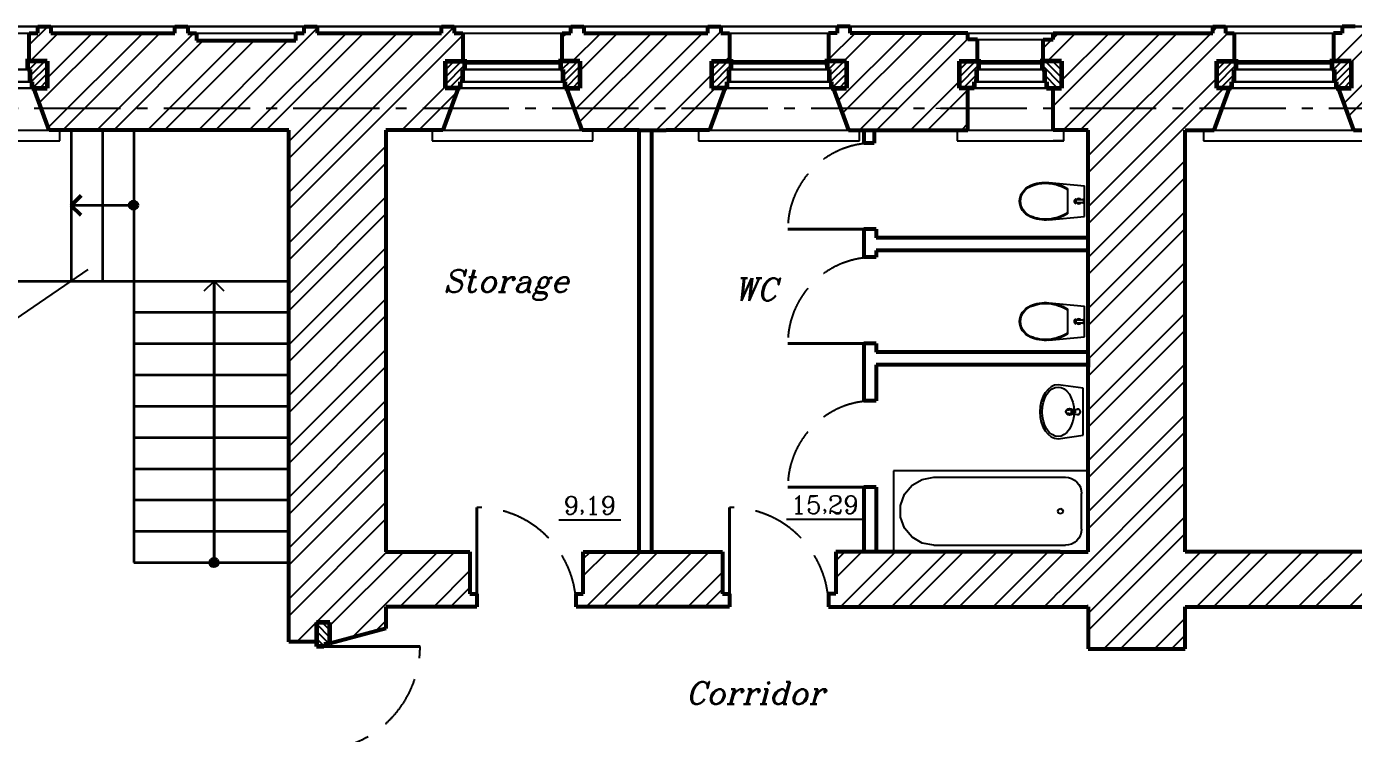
# Model space of a CAD drawing. Header units: millimetres. Extents: x 60 to 102290, y 34 to 65730.
# Drawn here: x 26999 to 39299, y 19776 to 26331 of the extents above; entities that cross this region are included whole.
import ezdxf
from ezdxf.enums import TextEntityAlignment as Align

# ---------------------------------------------------------------- set-up
doc = ezdxf.new("R2010")
doc.units = ezdxf.units.MM
doc.linetypes.add('GOST2.303 4', pattern=[7, 5, -2, 0])
doc.linetypes.add('GOST2.303 6', pattern=[12, 8, -1.5, 1, -1.5])
doc.layers.add('axes', color=40, linetype='GOST2.303 6')
doc.layers.add('text', color=177, linetype='Continuous')
doc.styles.add('GOST 2.304', font='romanc.shx', dxfattribs={"oblique": 15})

msp = doc.modelspace()

# ---------------------------------------------------------------- hatches: boundary and pattern name
at = {"lineweight": 35, "ltscale": 100}
h = msp.add_hatch(color=256, dxfattribs=at)
edge = h.paths.add_edge_path()
edge.add_arc((27990.3, 24673.8), 40, 0, 360)
h = msp.add_hatch(color=256, dxfattribs=at)
edge = h.paths.add_edge_path()
edge.add_arc((28736.9, 21360), 40, 0, 360)

# ---------------------------------------------------------------- linework, layer by layer
at = {"lineweight": 30, "ltscale": 100}
for p, q in [((6619.6, 26331), (42874.6, 26331)), ((27024.3, 26271), (27024.3, 26021)), ((27024.3, 26271), (27024.3, 26021)), ((30784.3, 26271), (30664.3, 26271)), ((31044.3, 26271), (31044.3, 26021)), ((31044.3, 26021), (31044.3, 26271)), ((33514.3, 26271), (33514.3, 26021)), ((33514.3, 26021), (33514.3, 26271)), ((34434.3, 26271), (34434.3, 26021)), ((34434.3, 26271), (34434.3, 26021)), ((35814.3, 26211), (35814.3, 26021)), ((35814.3, 26021), (35814.3, 26211)), ((36424.3, 26021), (36424.3, 26211)), ((38194.3, 26271), (38194.3, 26021)), ((38194.3, 26021), (38194.3, 26271)), ((39114.3, 26271), (39114.3, 26021)), ((39114.3, 26271), (39114.3, 26021)), ((31079.3, 26011), (31929.3, 26011)), ((31079.3, 25988), (31929.3, 25988)), ((33549.3, 26011), (34399.3, 26011)), ((33549.3, 25988), (34399.3, 25988)), ((35844.3, 26011), (36394.3, 26011)), ((35844.3, 25988), (36394.3, 25988)), ((38229.3, 26011), (39079.3, 26011)), ((38229.3, 25988), (39079.3, 25988)), ((26119.3, 25932), (27009.3, 25932)), ((31059.3, 25932), (31949.3, 25932)), ((33529.3, 25932), (34419.3, 25932)), ((35824.3, 25932), (36414.3, 25932)), ((38209.3, 25932), (39099.3, 25932)), ((26079.3, 25761), (27049.3, 25761)), ((26099.3, 25817), (27029.3, 25817)), ((31019.3, 25761), (31989.3, 25761)), ((31039.3, 25817), (31969.3, 25817)), ((33489.3, 25761), (34459.3, 25761)), ((33509.3, 25817), (34439.3, 25817)), ((35724.3, 25501), (35724.3, 25751)), ((35784.3, 25761), (36454.3, 25761)), ((35804.3, 25817), (36434.3, 25817)), ((38056.5, 25501), (38151.1, 25761)), ((38169.3, 25761), (39139.3, 25761)), ((38189.3, 25817), (39119.3, 25817)), ((27162, 25501), (27089.3, 25701)), ((30906.5, 25501), (30979.3, 25701)), ((34572, 25501), (34499.3, 25701)), ((27209.3, 25371), (27165.6, 25491)), ((30859.3, 25371), (30902.9, 25491)), ((39299.3, 25371), (39255.6, 25491)), ((27209.3, 25371), (27404.3, 25371)), ((27209.3, 25371), (27404.3, 25371)), ((30662.9, 25371), (30784.3, 25371)), ((30664.3, 25371), (30859.3, 25371)), ((39299.3, 25371), (39494.3, 25371)), ((29872.1, 20625.7), (30069.6, 20678.8)), ((29429.6, 20625.7), (29679.6, 20625.7))]:
    msp.add_line(p, q, dxfattribs=at)
at = {"lineweight": 25, "ltscale": 100}
for p, q in [((27024.3, 26159.8), (27195.5, 26331)), ((29429.6, 24793.5), (30964.3, 26328.1)), ((32044.3, 26308.1), (32067.3, 26331)), ((33314.3, 26320.8), (33324.5, 26331)), ((37994.3, 26286.2), (38039.1, 26331)), ((26104.3, 26271), (27024.3, 26271)), ((27032.6, 26011), (27292.6, 26271)), ((27117.2, 25624.2), (27764.1, 26271)), ((27189.3, 25853.4), (27606.9, 26271)), ((27201, 25393.7), (28078.4, 26271)), ((27335.6, 25371), (28235.6, 26271)), ((27649.9, 25371), (28549.9, 26271)), ((27807, 25371), (28637, 26201)), ((28121.3, 25371), (28951.3, 26201)), ((28278.5, 25371), (29108.5, 26201)), ((28574.3, 26271), (29494.3, 26271)), ((28592.8, 25371), (29422.8, 26201)), ((28749.9, 25371), (29694.3, 26315.4)), ((29064.3, 25371), (29964.3, 26271)), ((29221.4, 25371), (30121.4, 26271)), ((29429.6, 25265), (30435.7, 26271)), ((29429.6, 25107.8), (30592.9, 26271)), ((29429.6, 24636.3), (31044.3, 26251)), ((31044.3, 26271), (31964.3, 26271)), ((31964.3, 26228.1), (32007.3, 26271)), ((32061.6, 26011), (32321.6, 26271)), ((32080.9, 25559), (32793, 26271)), ((32122.9, 25443.7), (32950.2, 26271)), ((32129.3, 25921.6), (32478.7, 26271)), ((32364.5, 25371), (33264.5, 26271)), ((32521.7, 25371), (33434.3, 26283.7)), ((33514.3, 26271), (34434.3, 26271)), ((34434.3, 26026.4), (34678.9, 26271)), ((34520.9, 25641.6), (35150.4, 26271)), ((34562.8, 25526.3), (35307.5, 26271)), ((34576, 26011), (34836, 26271)), ((34721.8, 25371), (35621.8, 26271)), ((34879, 25371), (35724.3, 26216.4)), ((35724.3, 26271), (36514.3, 26271)), ((35814.3, 26211), (36424.3, 26211)), ((36424.3, 26130.6), (36504.7, 26211)), ((36461.9, 26011), (36721.9, 26271)), ((36514.3, 26220.6), (36564.7, 26271)), ((36514.3, 25592), (37193.4, 26271)), ((36594.3, 25829.1), (37036.2, 26271)), ((36607.7, 25371), (37507.7, 26271)), ((36764.8, 25371), (37664.8, 26271)), ((36839.3, 25131.2), (37979.1, 26271)), ((36839.3, 24974), (38136.3, 26271)), ((38194.3, 26271), (39114.3, 26271)), ((39133.5, 26011), (39393.5, 26271)), ((39210.1, 25616.2), (39865, 26271)), ((39252, 25500.9), (40022.1, 26271)), ((39279.3, 25999.6), (39550.7, 26271)), ((27009.3, 25985.9), (27034.4, 26011)), ((27022.8, 25932), (27101.8, 26011)), ((27029.3, 25871.2), (27169.1, 26011)), ((27042.5, 25817), (27189.3, 25963.8)), ((30879.3, 25993.5), (30896.8, 26011)), ((30879.3, 25926.1), (30964.2, 26011)), ((30879.3, 25858.8), (31031.5, 26011)), ((30879.3, 25791.4), (31059.3, 25971.5)), ((31075.9, 25988), (31079.3, 25991.5)), ((31949.3, 25985.9), (31974.4, 26011)), ((31962.8, 25932), (32041.8, 26011)), ((31969.3, 25871.2), (32109.1, 26011)), ((31982.5, 25817), (32129.3, 25963.8)), ((33349.3, 25993.5), (33366.8, 26011)), ((33349.3, 25926.1), (33434.2, 26011)), ((33349.3, 25858.8), (33501.5, 26011)), ((33349.3, 25791.4), (33529.3, 25971.5)), ((33476, 26011), (33514.3, 26049.4)), ((33545.9, 25988), (33549.3, 25991.5)), ((34419.3, 25985.9), (34444.4, 26011)), ((34432.8, 25932), (34511.8, 26011)), ((34439.3, 25871.2), (34579.1, 26011)), ((34452.5, 25817), (34599.3, 25963.8)), ((35644.3, 25993.5), (35661.8, 26011)), ((35644.3, 25926.1), (35729.2, 26011)), ((35644.3, 25858.8), (35796.5, 26011)), ((35644.3, 25791.4), (35824.3, 25971.5)), ((35840.9, 25988), (35844.3, 25991.5)), ((36397.7, 25988), (36394.3, 25991.5)), ((36594.3, 25791.4), (36414.3, 25971.5)), ((36594.3, 25858.8), (36442, 26011)), ((36594.3, 25926.1), (36509.4, 26011)), ((36594.3, 25993.5), (36576.7, 26011)), ((38029.3, 25993.5), (38046.8, 26011)), ((38029.3, 25926.1), (38114.2, 26011)), ((38029.3, 25858.8), (38181.5, 26011)), ((38029.3, 25791.4), (38209.3, 25971.5)), ((38190.6, 26011), (38194.3, 26014.7)), ((38225.9, 25988), (38229.3, 25991.5)), ((39099.3, 25985.9), (39124.4, 26011)), ((39112.8, 25932), (39191.8, 26011)), ((39119.3, 25871.2), (39259.1, 26011)), ((39132.5, 25817), (39279.3, 25963.8)), ((27053.9, 25761), (27189.3, 25896.5)), ((30916.2, 25761), (31039.3, 25884.1)), ((31993.9, 25761), (32129.3, 25896.5)), ((32836, 25371), (33349.3, 25884.3)), ((33386.2, 25761), (33509.3, 25884.1)), ((34463.9, 25761), (34599.3, 25896.5)), ((35681.2, 25761), (35804.3, 25884.1)), ((36557.3, 25761), (36434.3, 25884.1)), ((36839.3, 24659.7), (38029.3, 25849.7)), ((38066.2, 25761), (38189.3, 25884.1)), ((39143.9, 25761), (39279.3, 25896.5)), ((27075.3, 25739.4), (27096.9, 25761)), ((27121.2, 25761), (27189.3, 25829.1)), ((27188.6, 25761), (27189.3, 25761.8)), ((30478.6, 25371), (30879.3, 25771.7)), ((30635.8, 25371), (30987, 25722.2)), ((30983.6, 25761), (31019.3, 25796.7)), ((32061.2, 25761), (32129.3, 25829.1)), ((32128.6, 25761), (32129.3, 25761.8)), ((32993.1, 25371), (33383.1, 25761)), ((33453.6, 25761), (33489.3, 25796.7)), ((34531.2, 25761), (34599.3, 25829.1)), ((34598.6, 25761), (34599.3, 25761.8)), ((35193.3, 25371), (35644.3, 25822)), ((35350.4, 25371), (35724.3, 25744.9)), ((35748.6, 25761), (35784.3, 25796.7)), ((36490, 25761), (36454.3, 25796.7)), ((36514.3, 25749.1), (36526.2, 25761)), ((36839.3, 24502.6), (38097.8, 25761)), ((38133.6, 25761), (38169.3, 25796.7)), ((39211.2, 25761), (39279.3, 25829.1)), ((39278.6, 25761), (39279.3, 25761.8)), ((25919.3, 25371), (27209.3, 25371)), ((27309.3, 25371), (27209.3, 25371)), ((27309.3, 25271), (27309.3, 25371)), ((30329.6, 25371), (30859.3, 25371)), ((30859.3, 25371), (30759.3, 25371)), ((30759.3, 25371), (30759.3, 25271)), ((30859.3, 25371), (32149.3, 25371)), ((32249.3, 25371), (32149.3, 25371)), ((32249.3, 25271), (32249.3, 25371)), ((33329.3, 25371), (33229.3, 25371)), ((33229.3, 25371), (33229.3, 25271)), ((33307.4, 25371), (33341.8, 25405.4)), ((33329.3, 25371), (34619.3, 25371)), ((34719.3, 25371), (34619.3, 25371)), ((34719.3, 25271), (34719.3, 25371)), ((35724.3, 25371), (35624.3, 25371)), ((35624.3, 25371), (35624.3, 25271)), ((35664.7, 25371), (35724.3, 25430.6)), ((35724.3, 25371), (36514.3, 25371)), ((36614.3, 25271), (36614.3, 25371)), ((38009.3, 25371), (37909.3, 25371)), ((37909.3, 25371), (37909.3, 25271)), ((38009.3, 25371), (39299.3, 25371)), ((25819.3, 25271), (27309.3, 25271)), ((29429.6, 24322), (30329.6, 25222)), ((30759.3, 25271), (32249.3, 25271)), ((33229.3, 25271), (34719.3, 25271)), ((35624.3, 25271), (36514.3, 25271)), ((36514.3, 25271), (36608.7, 25271)), ((36608.7, 25271), (36514.3, 25271)), ((36514.3, 25271), (36614.3, 25271)), ((37909.3, 25271), (39399.3, 25271)), ((29429.6, 24164.9), (30329.6, 25064.9)), ((36839.3, 24188.3), (37739.3, 25088.3)), ((36839.3, 24031.1), (37739.3, 24931.1)), ((29429.6, 23850.6), (30329.6, 24750.6)), ((36839.3, 23716.8), (37739.3, 24616.8)), ((29429.6, 23693.4), (30329.6, 24593.4)), ((36839.3, 23559.6), (37739.3, 24459.6)), ((29429.6, 23379.1), (30329.6, 24279.1)), ((29429.6, 23221.9), (30329.6, 24121.9)), ((36839.3, 23245.3), (37739.3, 24145.3)), ((36839.3, 23088.2), (37739.3, 23988.2)), ((29429.6, 22907.6), (30329.6, 23807.6)), ((29429.6, 22750.5), (30329.6, 23650.5)), ((36839.3, 22773.9), (37739.3, 23673.9)), ((36839.3, 22616.7), (37739.3, 23516.7)), ((29429.6, 22436.2), (30329.6, 23336.2)), ((29429.6, 22279), (30329.6, 23179)), ((36839.3, 22302.4), (37739.3, 23202.4)), ((36839.3, 22145.3), (37739.3, 23045.3)), ((29429.6, 21964.7), (30329.6, 22864.7)), ((29429.6, 21807.6), (30329.6, 22707.6)), ((36839.3, 21830.9), (37739.3, 22730.9)), ((36839.3, 21673.8), (37739.3, 22573.8)), ((29429.6, 21493.2), (30329.6, 22393.2)), ((29429.6, 21336.1), (30329.6, 22236.1)), ((36579.6, 21099.8), (37739.3, 22259.5)), ((36588, 20951), (37739.3, 22102.3)), ((29429.6, 21021.8), (30329.6, 21921.8)), ((36839.3, 20888), (37739.3, 21788)), ((29429.6, 20864.6), (30329.6, 21764.6)), ((36839.3, 20730.9), (37739.3, 21630.9)), ((29505, 20625.7), (30340.4, 21461)), ((29812.1, 20775.7), (30497.5, 21461)), ((30014.8, 20664), (30811.8, 21461)), ((30459, 20951), (30969, 21461)), ((32159.6, 21394.5), (32226.2, 21461)), ((32159.6, 21237.3), (32383.4, 21461)), ((32187.7, 20951), (32697.7, 21461)), ((32344.8, 20951), (32854.8, 21461)), ((32659.1, 20951), (33169.1, 21461)), ((33189.6, 21324.4), (33326.3, 21461)), ((34499.6, 21377.1), (34583.5, 21461)), ((34499.6, 21220), (34740.7, 21461)), ((34545, 20951), (35055, 21461)), ((34702.1, 20951), (35212.1, 21461)), ((35016.4, 20951), (35526.4, 21461)), ((35529.6, 21307.1), (35683.6, 21461)), ((35594.6, 21057.8), (35997.9, 21461)), ((35645.1, 20951), (36155.1, 21461)), ((35959.4, 20951), (36469.4, 21461)), ((36116.5, 20951), (36579.6, 21414.1)), ((36579.6, 21414.1), (36626.5, 21461)), ((36983.8, 20561), (37883.8, 21461)), ((37140.9, 20561), (38040.9, 21461)), ((37845.2, 20951), (38355.2, 21461)), ((38002.4, 20951), (38512.4, 21461)), ((38316.7, 20951), (38826.7, 21461)), ((38473.8, 20951), (38983.8, 21461)), ((38788.2, 20951), (39298.2, 21461)), ((38945.3, 20951), (39455.3, 21461)), ((39259.6, 20951), (39769.6, 21461)), ((30773.3, 20951), (31109.6, 21287.4)), ((32816.3, 20951), (33189.6, 21324.4)), ((35173.6, 20951), (35529.6, 21307.1)), ((33250.6, 21071), (33449.6, 21270.1)), ((30930.4, 20951), (31109.6, 21130.2)), ((33130.6, 20951), (33250.6, 21071)), ((33287.8, 20951), (33449.6, 21112.9)), ((35487.9, 20951), (35594.6, 21057.8)), ((36430.8, 20951), (36514.6, 21034.8)), ((36514.6, 21034.8), (36550.8, 21071)), ((36550.8, 21071), (36579.6, 21099.8)), ((29687.1, 20791.4), (29812.1, 20666.4)), ((29739.9, 20806), (29812.1, 20733.8)), ((29807.2, 20806), (29812.1, 20801.2)), ((30229.7, 20721.8), (30329.6, 20821.7)), ((37455.2, 20561), (37739.3, 20845.1)), ((29687.1, 20724.1), (29810.2, 20601)), ((37612.4, 20561), (37739.3, 20687.9)), ((29662.2, 20625.7), (29687.1, 20650.7)), ((29687.1, 20656.7), (29756.1, 20587.7)), ((29687.1, 20589.4), (29695.5, 20581))]:
    msp.add_line(p, q, dxfattribs=at)
at = {"lineweight": 53, "ltscale": 100}
for p, q in [((27104.3, 26271), (27104.3, 26331)), ((27104.3, 26331), (27224.3, 26331)), ((27224.3, 26331), (27224.3, 26271)), ((28374.3, 26271), (28374.3, 26331)), ((28374.3, 26331), (28494.3, 26331)), ((28494.3, 26331), (28494.3, 26271)), ((29574.3, 26271), (29574.3, 26331)), ((29574.3, 26331), (29694.3, 26331)), ((29694.3, 26331), (29694.3, 26271)), ((30844.3, 26271), (30844.3, 26331)), ((30844.3, 26331), (30964.3, 26331)), ((30964.3, 26331), (30964.3, 26271)), ((32044.3, 26271), (32044.3, 26331)), ((32044.3, 26331), (32164.3, 26331)), ((32164.3, 26331), (32164.3, 26271)), ((33314.3, 26271), (33314.3, 26331)), ((33314.3, 26331), (33434.3, 26331)), ((33434.3, 26331), (33434.3, 26271)), ((34634.3, 26331), (34514.3, 26331)), ((34514.3, 26331), (34514.3, 26271)), ((34634.3, 26271), (34634.3, 26331)), ((37994.3, 26271), (37994.3, 26331)), ((37994.3, 26331), (38114.3, 26331)), ((38114.3, 26331), (38114.3, 26271)), ((39314.3, 26331), (39194.3, 26331)), ((39194.3, 26331), (39194.3, 26271)), ((27024.3, 26011), (27024.3, 26271)), ((27024.3, 26271), (27104.3, 26271)), ((27224.3, 26271), (28374.3, 26271)), ((28494.3, 26271), (28574.3, 26271)), ((28574.3, 26271), (28574.3, 26201)), ((28574.3, 26201), (29494.3, 26201)), ((29494.3, 26201), (29494.3, 26271)), ((29494.3, 26271), (29574.3, 26271)), ((29694.3, 26271), (30844.3, 26271)), ((30964.3, 26271), (31044.3, 26271)), ((31044.3, 26271), (31044.3, 26011)), ((31964.3, 26011), (31964.3, 26271)), ((31964.3, 26271), (32044.3, 26271)), ((32164.3, 26271), (33314.3, 26271)), ((33434.3, 26271), (33514.3, 26271)), ((33514.3, 26271), (33514.3, 26011)), ((34514.3, 26271), (34434.3, 26271)), ((34434.3, 26271), (34434.3, 26011)), ((35724.3, 26271), (34634.3, 26271)), ((35724.3, 26211), (35724.3, 26271)), ((35814.3, 26211), (35724.3, 26211)), ((35814.3, 26011), (35814.3, 26211)), ((36424.3, 26011), (36424.3, 26211)), ((36424.3, 26211), (36514.3, 26211)), ((36514.3, 26211), (36514.3, 26271)), ((36514.3, 26271), (37994.3, 26271)), ((38114.3, 26271), (38194.3, 26271)), ((38194.3, 26271), (38194.3, 26011)), ((39194.3, 26271), (39114.3, 26271)), ((39114.3, 26271), (39114.3, 26011)), ((27024.3, 26021), (27024.3, 26011)), ((31964.3, 26021), (31964.3, 26011)), ((35814.3, 26021), (35814.3, 26011)), ((36424.3, 26021), (36424.3, 26011)), ((27209.3, 25371), (27067.5, 25761)), ((31001.1, 25761), (30859.3, 25371)), ((32149.3, 25371), (32007.5, 25761)), ((33471.1, 25761), (33329.3, 25371)), ((34477.5, 25761), (34619.3, 25371)), ((35724.3, 25371), (35724.3, 25761)), ((36514.3, 25371), (36514.3, 25761)), ((38009.3, 25371), (38151.1, 25761)), ((39157.5, 25761), (39299.3, 25371)), ((29429.6, 25371), (27209.3, 25371)), ((29429.6, 20625.7), (29429.6, 25371)), ((30859.3, 25371), (30329.6, 25371)), ((30329.6, 25371), (30329.6, 21461)), ((32679.6, 25371), (32149.3, 25371)), ((32679.6, 25371), (32929.6, 25371)), ((32679.6, 21461), (32679.6, 25371)), ((32795.6, 21461), (32795.6, 25371)), ((33329.3, 25371), (32929.6, 25371)), ((34619.3, 25371), (34759.3, 25371)), ((34759.3, 25371), (35724.3, 25371)), ((34759.3, 25371), (34759.3, 25251)), ((34855.9, 25371), (34855.9, 25251)), ((36839.3, 25371), (36514.3, 25371)), ((36839.3, 23021), (36839.3, 25371)), ((37739.3, 21461), (37739.3, 25371)), ((37739.3, 25371), (38009.3, 25371)), ((39299.3, 25371), (40349.3, 25371)), ((34855.9, 25251), (34759.3, 25251)), ((34875.3, 24451), (34759.3, 24451)), ((34759.3, 24451), (34759.3, 24191.1)), ((34875.3, 24451), (34875.3, 24371)), ((36839.3, 24371), (34875.3, 24371)), ((36839.3, 24271), (36839.3, 24371)), ((36839.3, 24255), (34875.3, 24255)), ((34875.3, 24255), (34875.3, 24191.1)), ((34875.3, 24191.1), (34759.3, 24191.1)), ((34759.3, 23391.1), (34759.3, 22861)), ((34875.3, 23391.1), (34759.3, 23391.1)), ((34875.3, 23391.1), (34875.3, 23311.1)), ((36839.3, 23311.1), (34875.3, 23311.1)), ((36839.3, 23271), (36839.3, 23171)), ((34875.3, 23195.1), (34875.3, 22861)), ((36839.3, 23195.1), (34875.3, 23195.1)), ((36839.3, 21461), (36839.3, 23021)), ((34875.3, 22861), (34759.3, 22861)), ((34759.3, 22061), (34759.3, 21461)), ((34875.3, 22061), (34759.3, 22061)), ((34875.3, 22061), (34875.3, 21461)), ((30329.6, 21461), (31109.6, 21461)), ((31109.6, 21461), (31109.6, 21071)), ((32159.6, 21071), (32159.6, 21461)), ((32159.6, 21461), (32679.6, 21461)), ((32679.6, 21461), (32929.6, 21461)), ((32929.6, 21461), (33449.6, 21461)), ((33449.6, 21461), (33449.6, 21071)), ((34759.3, 21461), (34499.6, 21461)), ((34499.6, 21461), (34499.6, 21071)), ((36579.6, 21461), (34759.3, 21461)), ((36579.6, 21461), (36839.3, 21461)), ((40599.3, 21461), (37739.3, 21461)), ((31109.6, 21071), (31174.6, 21071)), ((31174.6, 21071), (31174.6, 20951)), ((32094.6, 20951), (32094.6, 21071)), ((32094.6, 21071), (32159.6, 21071)), ((33449.6, 21071), (33514.6, 21071)), ((33514.6, 21071), (33514.6, 20951)), ((34499.6, 21071), (34434.6, 21071)), ((34434.6, 21071), (34434.6, 20951)), ((31174.6, 20951), (30329.6, 20951)), ((30329.6, 20951), (30329.6, 20748.6)), ((33514.6, 20951), (32094.6, 20951)), ((34434.6, 20951), (36839.3, 20951)), ((34434.6, 20951), (36839.3, 20951)), ((36839.3, 20951), (36829.6, 20951)), ((36839.3, 20951), (36839.3, 20561)), ((37739.3, 20561), (37739.3, 20951)), ((37739.3, 20951), (40664.3, 20951)), ((30329.6, 20748.6), (29812.1, 20609.6)), ((29687.1, 20625.7), (29429.6, 20625.7)), ((29679.6, 20625.7), (29687.1, 20625.7)), ((36839.3, 20561), (37739.3, 20561))]:
    msp.add_line(p, q, dxfattribs=at)
at = {"linetype": 'Continuous', "lineweight": 15, "ltscale": 100}
for p, q in [((35661.8, 26271), (35427.7, 26271)), ((35623.8, 25571), (35427.7, 25571)), ((35623.8, 25571), (35427.7, 25571)), ((35552.7, 25371), (35677.7, 25371)), ((35552.7, 25371), (35677.7, 25371)), ((36646.9, 21461), (35427.7, 21461)), ((36646.9, 21461), (35427.7, 21461)), ((36529.3, 20951), (35427.7, 20951))]:
    msp.add_line(p, q, dxfattribs=at)
at = {"lineweight": 60, "ltscale": 100}
for p, q in [((27189.3, 26011), (26989.3, 26011)), ((27009.3, 25988), (26989.3, 25988)), ((27009.3, 25988), (27009.3, 25932)), ((27189.3, 26011), (27189.3, 25761)), ((30879.3, 26011), (31079.3, 26011)), ((30879.3, 26011), (30879.3, 25761)), ((31059.3, 25988), (31059.3, 25932)), ((31059.3, 25988), (31079.3, 25988)), ((31079.3, 26011), (31079.3, 25988)), ((32129.3, 26011), (31929.3, 26011)), ((31929.3, 26011), (31929.3, 25988)), ((31949.3, 25988), (31929.3, 25988)), ((31949.3, 25988), (31949.3, 25932)), ((32129.3, 26011), (32129.3, 25761)), ((33349.3, 26011), (33549.3, 26011)), ((33349.3, 26011), (33349.3, 25761)), ((33529.3, 25988), (33529.3, 25932)), ((33529.3, 25988), (33549.3, 25988)), ((33549.3, 26011), (33549.3, 25988)), ((34599.3, 26011), (34399.3, 26011)), ((34399.3, 26011), (34399.3, 25988)), ((34419.3, 25988), (34399.3, 25988)), ((34419.3, 25988), (34419.3, 25932)), ((34599.3, 26011), (34599.3, 25761)), ((35644.3, 26011), (35844.3, 26011)), ((35644.3, 26011), (35844.3, 26011)), ((35644.3, 26011), (35644.3, 25761)), ((35824.3, 25988), (35824.3, 25932)), ((35824.3, 25988), (35844.3, 25988)), ((35824.3, 25988), (35824.3, 25932)), ((35824.3, 25988), (35844.3, 25988)), ((35844.3, 26011), (35844.3, 25988)), ((35844.3, 26011), (35844.3, 25988)), ((36594.3, 26011), (36394.3, 26011)), ((36394.3, 26011), (36394.3, 25988)), ((36594.3, 26011), (36394.3, 26011)), ((36394.3, 26011), (36394.3, 25988)), ((36414.3, 25988), (36394.3, 25988)), ((36414.3, 25988), (36394.3, 25988)), ((36414.3, 25988), (36414.3, 25932)), ((36414.3, 25988), (36414.3, 25932)), ((36594.3, 26011), (36594.3, 25761)), ((38029.3, 26011), (38229.3, 26011)), ((38029.3, 26011), (38029.3, 25761)), ((38209.3, 25988), (38209.3, 25932)), ((38209.3, 25988), (38229.3, 25988)), ((38229.3, 26011), (38229.3, 25988)), ((39279.3, 26011), (39079.3, 26011)), ((39079.3, 26011), (39079.3, 25988)), ((39099.3, 25988), (39079.3, 25988)), ((39099.3, 25988), (39099.3, 25932)), ((39279.3, 26011), (39279.3, 25761)), ((27029.3, 25932), (27009.3, 25932)), ((27029.3, 25932), (27029.3, 25817)), ((31039.3, 25932), (31039.3, 25817)), ((31039.3, 25932), (31059.3, 25932)), ((31969.3, 25932), (31949.3, 25932)), ((31969.3, 25932), (31969.3, 25817)), ((33509.3, 25932), (33509.3, 25817)), ((33509.3, 25932), (33529.3, 25932)), ((34439.3, 25932), (34419.3, 25932)), ((34439.3, 25932), (34439.3, 25817)), ((35804.3, 25932), (35804.3, 25817)), ((35804.3, 25932), (35824.3, 25932)), ((35804.3, 25932), (35804.3, 25817)), ((35804.3, 25932), (35824.3, 25932)), ((36434.3, 25932), (36414.3, 25932)), ((36434.3, 25932), (36414.3, 25932)), ((36434.3, 25932), (36434.3, 25817)), ((36434.3, 25932), (36434.3, 25817)), ((38189.3, 25932), (38189.3, 25817)), ((38189.3, 25932), (38209.3, 25932)), ((39119.3, 25932), (39099.3, 25932)), ((39119.3, 25932), (39119.3, 25817)), ((27029.3, 25817), (27049.3, 25817)), ((27049.3, 25817), (27049.3, 25761)), ((27049.3, 25761), (27189.3, 25761)), ((31019.3, 25761), (30879.3, 25761)), ((31019.3, 25817), (31019.3, 25761)), ((31039.3, 25817), (31019.3, 25817)), ((31969.3, 25817), (31989.3, 25817)), ((31989.3, 25817), (31989.3, 25761)), ((31989.3, 25761), (32129.3, 25761)), ((33489.3, 25761), (33349.3, 25761)), ((33489.3, 25817), (33489.3, 25761)), ((33509.3, 25817), (33489.3, 25817)), ((34439.3, 25817), (34459.3, 25817)), ((34459.3, 25817), (34459.3, 25761)), ((34459.3, 25761), (34599.3, 25761)), ((35784.3, 25761), (35644.3, 25761)), ((35804.3, 25817), (35784.3, 25817)), ((35784.3, 25817), (35784.3, 25761)), ((35804.3, 25817), (35784.3, 25817)), ((36434.3, 25817), (36454.3, 25817)), ((36434.3, 25817), (36454.3, 25817)), ((36454.3, 25817), (36454.3, 25761)), ((36454.3, 25761), (36594.3, 25761)), ((38169.3, 25761), (38029.3, 25761)), ((38169.3, 25817), (38169.3, 25761)), ((38189.3, 25817), (38169.3, 25817)), ((39119.3, 25817), (39139.3, 25817)), ((39139.3, 25817), (39139.3, 25761)), ((39139.3, 25761), (39279.3, 25761)), ((29687.1, 20806), (29687.1, 20581)), ((29812.1, 20806), (29687.1, 20806)), ((29812.1, 20601), (29812.1, 20806)), ((29756.1, 20581), (29687.1, 20581)), ((29756.1, 20581), (29756.1, 20601)), ((29812.1, 20601), (29756.1, 20601))]:
    msp.add_line(p, q, dxfattribs=at)
at = {"lineweight": 35, "ltscale": 100}
for p, q in [((27414.4, 25371), (27414.4, 23971)), ((27704.4, 25371), (27704.4, 23971)), ((27994.4, 25371), (27994.4, 21361)), ((27994.4, 24672.4), (27414.4, 24672.4)), ((23699.3, 23971), (29429.6, 23971)), ((28737.9, 21361), (28737.9, 23971)), ((28737.9, 23971), (28737.9, 21361)), ((27994.4, 23681), (29429.6, 23681)), ((27994.4, 23391), (29429.6, 23391)), ((27994.4, 23101), (29429.6, 23101)), ((27994.4, 22811), (29429.6, 22811)), ((27994.4, 22521), (29429.6, 22521)), ((27994.4, 22231), (29429.6, 22231)), ((27994.4, 21941), (29429.6, 21941)), ((27994.4, 21651), (29429.6, 21651)), ((27994.4, 21361), (29429.6, 21361)), ((27994.4, 21361), (29429.6, 21361))]:
    msp.add_line(p, q, dxfattribs=at)
at = {"linetype": 'ByBlock'}
for p, q in [((36281.4, 24844.9), (36302.4, 24856.2)), ((36281.4, 24844.9), (36302.4, 24856.2)), ((36286.2, 24838.4), (36306.2, 24849.2)), ((36302.4, 24856.2), (36322.8, 24864.7)), ((36306.2, 24849.2), (36326, 24857.5)), ((36322.8, 24864.7), (36343.8, 24871.8)), ((36326, 24857.5), (36346.5, 24864.4)), ((36343.8, 24871.8), (36365.3, 24877.6)), ((36346.5, 24864.4), (36367.4, 24870)), ((36365.3, 24877.6), (36387.2, 24881.9)), ((36367.4, 24870), (36388.7, 24874.2)), ((36387.2, 24881.9), (36409.3, 24884.8)), ((36388.7, 24874.2), (36410.2, 24877)), ((36409.3, 24884.8), (36431.6, 24886.2)), ((36410.2, 24877), (36431.9, 24878.5)), ((36431.6, 24886.2), (36454, 24886.2)), ((36431.9, 24878.5), (36453.7, 24878.5)), ((36453.7, 24878.5), (36475.4, 24877)), ((36454, 24886.2), (36476.3, 24884.8)), ((36475.4, 24877), (36498.3, 24874.1)), ((36476.3, 24884.8), (36804.8, 24852.4)), ((36476.3, 24884.8), (36499, 24881.9)), ((36498.3, 24874.1), (36520.9, 24870)), ((36499, 24881.9), (36521.5, 24877.9)), ((36520.9, 24870), (36543.3, 24864.7)), ((36521.5, 24877.9), (36543.7, 24872.7)), ((36543.3, 24864.7), (36565.3, 24858.1)), ((36543.7, 24872.7), (36565.5, 24866.3)), ((36565.3, 24858.1), (36586.8, 24850.4)), ((36565.5, 24866.3), (36586.9, 24858.8)), ((36586.8, 24850.4), (36607.7, 24841.5)), ((36586.9, 24858.8), (36607.8, 24850.1)), ((36607.8, 24850.1), (36628.1, 24840.4)), ((36804.8, 24570.4), (36804.8, 24852.4)), ((36204.8, 24711.4), (36206.5, 24733.8)), ((36204.8, 24711.4), (36206.5, 24733.8)), ((36206.5, 24733.8), (36211.5, 24755.7)), ((36206.5, 24733.8), (36211.5, 24755.7)), ((36211.5, 24755.7), (36219.8, 24776.8)), ((36211.5, 24755.7), (36219.8, 24776.8)), ((36213.3, 24711.4), (36214.9, 24732.7)), ((36214.9, 24732.7), (36219.7, 24753.6)), ((36219.7, 24753.6), (36227.6, 24773.6)), ((36219.8, 24776.8), (36231.2, 24796.6)), ((36219.8, 24776.8), (36231.2, 24796.6)), ((36227.6, 24773.6), (36238.4, 24792.5)), ((36231.2, 24796.6), (36245.4, 24814.8)), ((36231.2, 24796.6), (36245.4, 24814.8)), ((36238.4, 24792.5), (36252, 24809.8)), ((36245.4, 24814.8), (36262.3, 24831)), ((36245.4, 24814.8), (36262.3, 24831)), ((36252, 24809.8), (36268, 24825.2)), ((36262.3, 24831), (36281.4, 24844.9)), ((36262.3, 24831), (36281.4, 24844.9)), ((36268, 24825.2), (36286.2, 24838.4)), ((36607.7, 24841.5), (36628.1, 24831.5)), ((36628.1, 24840.4), (36647.8, 24829.6)), ((36628.1, 24831.5), (36647.8, 24820.4)), ((36647.8, 24829.6), (36647.8, 24593.2)), ((36729.8, 24691.4), (36729.8, 24731.4)), ((36799.8, 24725.4), (36729.8, 24725.4)), ((36799.8, 24686.4), (36799.8, 24736.4)), ((36799.8, 24736.4), (36804.8, 24736.4)), ((36206.5, 24689.1), (36204.8, 24711.4)), ((36211.5, 24667.1), (36206.5, 24689.1)), ((36219.8, 24646.1), (36211.5, 24667.1)), ((36214.9, 24690.1), (36213.3, 24711.4)), ((36219.7, 24669.3), (36214.9, 24690.1)), ((36227.6, 24649.2), (36219.7, 24669.3)), ((36231.2, 24626.2), (36219.8, 24646.1)), ((36238.4, 24630.3), (36227.6, 24649.2)), ((36245.4, 24608.1), (36231.2, 24626.2)), ((36252, 24613), (36238.4, 24630.3)), ((36262.3, 24591.9), (36245.4, 24608.1)), ((36268, 24597.6), (36252, 24613)), ((36647.8, 24602.5), (36628.1, 24591.4)), ((36799.8, 24697.4), (36729.8, 24697.4)), ((36804.8, 24686.4), (36799.8, 24686.4)), ((36281.4, 24578), (36262.3, 24591.9)), ((36286.2, 24584.4), (36268, 24597.6)), ((36302.4, 24566.7), (36281.4, 24578)), ((36306.2, 24573.6), (36286.2, 24584.4)), ((36322.8, 24558.2), (36302.4, 24566.7)), ((36326, 24565.4), (36306.2, 24573.6)), ((36343.8, 24551), (36322.8, 24558.2)), ((36346.5, 24558.4), (36326, 24565.4)), ((36365.3, 24545.3), (36343.8, 24551)), ((36367.4, 24552.8), (36346.5, 24558.4)), ((36387.2, 24540.9), (36365.3, 24545.3)), ((36388.7, 24548.6), (36367.4, 24552.8)), ((36409.3, 24538.1), (36387.2, 24540.9)), ((36410.2, 24545.8), (36388.7, 24548.6)), ((36431.6, 24536.6), (36409.3, 24538.1)), ((36431.9, 24544.4), (36410.2, 24545.8)), ((36454, 24536.6), (36431.6, 24536.6)), ((36453.7, 24544.4), (36431.9, 24544.4)), ((36475.4, 24545.8), (36453.7, 24544.4)), ((36476.3, 24538.1), (36454, 24536.6)), ((36498.3, 24548.7), (36475.4, 24545.8)), ((36476.3, 24538.1), (36804.8, 24570.4)), ((36499, 24540.9), (36476.3, 24538.1)), ((36520.9, 24552.8), (36498.3, 24548.7)), ((36521.5, 24545), (36499, 24540.9)), ((36543.3, 24558.2), (36520.9, 24552.8)), ((36543.7, 24550.2), (36521.5, 24545)), ((36565.3, 24564.7), (36543.3, 24558.2)), ((36565.5, 24556.6), (36543.7, 24550.2)), ((36586.8, 24572.5), (36565.3, 24564.7)), ((36586.9, 24564.1), (36565.5, 24556.6)), ((36607.7, 24581.4), (36586.8, 24572.5)), ((36607.8, 24572.7), (36586.9, 24564.1)), ((36628.1, 24591.4), (36607.7, 24581.4)), ((36628.1, 24582.4), (36607.8, 24572.7)), ((36647.8, 24593.2), (36628.1, 24582.4)), ((36281.4, 23729.2), (36302.4, 23740.5)), ((36281.4, 23729.2), (36302.4, 23740.5)), ((36302.4, 23740.5), (36322.8, 23749)), ((36306.2, 23733.6), (36326, 23741.8)), ((36322.8, 23749), (36343.8, 23756.2)), ((36326, 23741.8), (36346.5, 23748.8)), ((36343.8, 23756.2), (36365.3, 23761.9)), ((36346.5, 23748.8), (36367.4, 23754.4)), ((36365.3, 23761.9), (36387.2, 23766.2)), ((36367.4, 23754.4), (36388.7, 23758.6)), ((36387.2, 23766.2), (36409.3, 23769.1)), ((36388.7, 23758.6), (36410.2, 23761.4)), ((36409.3, 23769.1), (36431.6, 23770.6)), ((36410.2, 23761.4), (36431.9, 23762.8)), ((36431.6, 23770.6), (36454, 23770.6)), ((36431.9, 23762.8), (36453.7, 23762.8)), ((36453.7, 23762.8), (36475.4, 23761.4)), ((36454, 23770.6), (36476.3, 23769.1)), ((36475.4, 23761.4), (36498.3, 23758.5)), ((36476.3, 23769.1), (36804.8, 23736.7)), ((36476.3, 23769.1), (36499, 23766.3)), ((36498.3, 23758.5), (36520.9, 23754.4)), ((36499, 23766.3), (36521.5, 23762.2)), ((36520.9, 23754.4), (36543.3, 23749)), ((36521.5, 23762.2), (36543.7, 23757)), ((36543.3, 23749), (36565.3, 23742.5)), ((36543.7, 23757), (36565.5, 23750.6)), ((36565.3, 23742.5), (36586.8, 23734.7)), ((36565.5, 23750.6), (36586.9, 23743.1)), ((36586.9, 23743.1), (36607.8, 23734.5)), ((36204.8, 23595.8), (36206.5, 23618.1)), ((36204.8, 23595.8), (36206.5, 23618.1)), ((36206.5, 23618.1), (36211.5, 23640.1)), ((36206.5, 23618.1), (36211.5, 23640.1)), ((36211.5, 23640.1), (36219.8, 23661.1)), ((36211.5, 23640.1), (36219.8, 23661.1)), ((36213.3, 23595.8), (36214.9, 23617.1)), ((36214.9, 23617.1), (36219.7, 23637.9)), ((36219.7, 23637.9), (36227.6, 23658)), ((36219.8, 23661.1), (36231.2, 23681)), ((36219.8, 23661.1), (36231.2, 23681)), ((36227.6, 23658), (36238.4, 23676.8)), ((36231.2, 23681), (36245.4, 23699.1)), ((36231.2, 23681), (36245.4, 23699.1)), ((36238.4, 23676.8), (36252, 23694.2)), ((36245.4, 23699.1), (36262.3, 23715.3)), ((36245.4, 23699.1), (36262.3, 23715.3)), ((36252, 23694.2), (36268, 23709.6)), ((36262.3, 23715.3), (36281.4, 23729.2)), ((36262.3, 23715.3), (36281.4, 23729.2)), ((36268, 23709.6), (36286.2, 23722.8)), ((36286.2, 23722.8), (36306.2, 23733.6)), ((36586.8, 23734.7), (36607.7, 23725.8)), ((36607.7, 23725.8), (36628.1, 23715.8)), ((36607.8, 23734.5), (36628.1, 23724.8)), ((36628.1, 23724.8), (36647.8, 23714)), ((36628.1, 23715.8), (36647.8, 23704.7)), ((36647.8, 23714), (36647.8, 23477.6)), ((36799.8, 23570.8), (36799.8, 23620.8)), ((36799.8, 23620.8), (36804.8, 23620.8)), ((36804.8, 23454.8), (36804.8, 23736.7)), ((36206.5, 23573.4), (36204.8, 23595.8)), ((36211.5, 23551.5), (36206.5, 23573.4)), ((36219.8, 23530.4), (36211.5, 23551.5)), ((36214.9, 23574.5), (36213.3, 23595.8)), ((36219.7, 23553.6), (36214.9, 23574.5)), ((36227.6, 23533.6), (36219.7, 23553.6)), ((36231.2, 23510.6), (36219.8, 23530.4)), ((36238.4, 23514.7), (36227.6, 23533.6)), ((36245.4, 23492.4), (36231.2, 23510.6)), ((36252, 23497.4), (36238.4, 23514.7)), ((36268, 23482), (36252, 23497.4)), ((36729.8, 23575.8), (36729.8, 23615.8)), ((36799.8, 23609.8), (36729.8, 23609.8)), ((36799.8, 23581.8), (36729.8, 23581.8)), ((36804.8, 23570.8), (36799.8, 23570.8)), ((36262.3, 23476.2), (36245.4, 23492.4)), ((36281.4, 23462.3), (36262.3, 23476.2)), ((36286.2, 23468.8), (36268, 23482)), ((36302.4, 23451), (36281.4, 23462.3)), ((36306.2, 23458), (36286.2, 23468.8)), ((36322.8, 23442.5), (36302.4, 23451)), ((36326, 23449.7), (36306.2, 23458)), ((36343.8, 23435.4), (36322.8, 23442.5)), ((36346.5, 23442.8), (36326, 23449.7)), ((36365.3, 23429.6), (36343.8, 23435.4)), ((36367.4, 23437.2), (36346.5, 23442.8)), ((36387.2, 23425.3), (36365.3, 23429.6)), ((36388.7, 23433), (36367.4, 23437.2)), ((36409.3, 23422.4), (36387.2, 23425.3)), ((36410.2, 23430.1), (36388.7, 23433)), ((36431.6, 23421), (36409.3, 23422.4)), ((36431.9, 23428.7), (36410.2, 23430.1)), ((36454, 23421), (36431.6, 23421)), ((36453.7, 23428.7), (36431.9, 23428.7)), ((36475.4, 23430.2), (36453.7, 23428.7)), ((36476.3, 23422.4), (36454, 23421)), ((36498.3, 23433.1), (36475.4, 23430.2)), ((36476.3, 23422.4), (36804.8, 23454.8)), ((36499, 23425.3), (36476.3, 23422.4)), ((36520.9, 23437.2), (36498.3, 23433.1)), ((36521.5, 23429.3), (36499, 23425.3)), ((36543.3, 23442.5), (36520.9, 23437.2)), ((36543.7, 23434.5), (36521.5, 23429.3)), ((36565.3, 23449.1), (36543.3, 23442.5)), ((36565.5, 23440.9), (36543.7, 23434.5)), ((36586.8, 23456.8), (36565.3, 23449.1)), ((36586.9, 23448.4), (36565.5, 23440.9)), ((36607.7, 23465.7), (36586.8, 23456.8)), ((36607.8, 23457.1), (36586.9, 23448.4)), ((36628.1, 23475.7), (36607.7, 23465.7)), ((36628.1, 23466.8), (36607.8, 23457.1)), ((36647.8, 23486.8), (36628.1, 23475.7)), ((36647.8, 23477.6), (36628.1, 23466.8)), ((36528.6, 23004.2), (36496.9, 22990)), ((36561.4, 23009.1), (36528.6, 23004.2)), ((36792.9, 22977), (36561.4, 23009.1)), ((36421.3, 22897.8), (36405.7, 22854.5)), ((36442.3, 22935.7), (36421.3, 22897.8)), ((36425.2, 22846.6), (36438.8, 22886.2)), ((36438.8, 22886.2), (36457.2, 22921)), ((36467.8, 22966.9), (36442.3, 22935.7)), ((36457.2, 22921), (36479.5, 22949.5)), ((36496.9, 22990), (36467.8, 22966.9)), ((36479.5, 22949.5), (36505, 22970.7)), ((36505, 22970.7), (36532.7, 22983.8)), ((36532.7, 22983.8), (36561.4, 22988.2)), ((36561.4, 22988.2), (36590.2, 22983.8)), ((36590.2, 22983.8), (36617.9, 22970.7)), ((36617.9, 22970.7), (36643.3, 22949.5)), ((36643.3, 22949.5), (36665.7, 22921)), ((36665.7, 22921), (36684, 22886.2)), ((36684, 22886.2), (36697.6, 22846.6)), ((36792.6, 22976.8), (36792.6, 22977)), ((36792.9, 22540.5), (36792.9, 22977)), ((36396.2, 22807.6), (36392.9, 22758.8)), ((36392.9, 22758.8), (36396.2, 22709.9)), ((36405.7, 22854.5), (36396.2, 22807.6)), ((36414, 22758.8), (36416.8, 22803.5)), ((36416.8, 22714), (36414, 22758.8)), ((36416.8, 22803.5), (36425.2, 22846.6)), ((36692.1, 22776.5), (36639.2, 22769.9)), ((36697.6, 22846.6), (36706, 22803.5)), ((36701.6, 22779.8), (36741.9, 22782.7)), ((36703.8, 22772.4), (36718.7, 22772.4)), ((36706, 22803.5), (36708.9, 22758.8)), ((36708.9, 22758.8), (36706, 22714)), ((36718, 22772.4), (36718, 22745.2)), ((36718.7, 22772.4), (36718.7, 22745.2)), ((36741.9, 22782.7), (36747, 22782.6)), ((36396.2, 22709.9), (36405.7, 22663)), ((36405.7, 22663), (36421.3, 22619.7)), ((36425.2, 22671), (36416.8, 22714)), ((36438.8, 22631.3), (36425.2, 22671)), ((36639.2, 22747.7), (36692.1, 22741)), ((36697.6, 22671), (36684, 22631.3)), ((36706, 22714), (36697.6, 22671)), ((36701.6, 22737.8), (36741.9, 22734.9)), ((36718.7, 22745.2), (36703.8, 22745.2)), ((36741.9, 22734.9), (36746.9, 22734.9)), ((36421.3, 22619.7), (36442.3, 22581.8)), ((36457.2, 22596.5), (36438.8, 22631.3)), ((36442.3, 22581.8), (36467.8, 22550.6)), ((36479.5, 22568), (36457.2, 22596.5)), ((36467.8, 22550.6), (36496.9, 22527.5)), ((36505, 22546.8), (36479.5, 22568)), ((36496.9, 22527.5), (36528.6, 22513.3)), ((36532.7, 22533.7), (36505, 22546.8)), ((36528.6, 22513.3), (36561.4, 22509.1)), ((36561.4, 22529.9), (36532.7, 22533.7)), ((36561.4, 22509.1), (36792.9, 22540.5)), ((36590.2, 22533.7), (36561.4, 22529.9)), ((36617.9, 22546.8), (36590.2, 22533.7)), ((36643.3, 22568), (36617.9, 22546.8)), ((36665.7, 22596.5), (36643.3, 22568)), ((36684, 22631.3), (36665.7, 22596.5)), ((36792.6, 22540.5), (36792.6, 22540.7)), ((36839.3, 22211), (35034.4, 22211)), ((35034.4, 22211), (35034.4, 21461)), ((35302.4, 22132), (35410.4, 22151)), ((35410.4, 22151), (36628.7, 22151)), ((36628.7, 22151), (36658, 22148.2)), ((36658, 22148.2), (36686.3, 22139.6)), ((36839.3, 21461), (36839.3, 22211)), ((35136.8, 21993.5), (35207.4, 22077.3)), ((35207.4, 22077.3), (35302.4, 22132)), ((36686.3, 22139.6), (36712.3, 22125.8)), ((36712.3, 22125.8), (36735.1, 22107.1)), ((36735.1, 22107.1), (36753.8, 22084.4)), ((36753.8, 22084.4), (36767.7, 22058.4)), ((36767.7, 22058.4), (36776.2, 22030.3)), ((36776.2, 22030.3), (36779.1, 22001)), ((35099.3, 21890.7), (35136.8, 21993.5)), ((36779.1, 21671), (36779.1, 22001)), ((35099.3, 21781.3), (35099.3, 21890.7)), ((35136.8, 21678.5), (35099.3, 21781.3)), ((36557.6, 21836), (36565, 21853.7)), ((36565, 21818.4), (36557.6, 21836)), ((36565, 21853.7), (36582.7, 21861)), ((36582.7, 21811), (36565, 21818.4)), ((36582.7, 21861), (36600.4, 21853.7)), ((36600.4, 21818.4), (36582.7, 21811)), ((36600.4, 21853.7), (36607.7, 21836)), ((36607.7, 21836), (36600.4, 21818.4)), ((35207.4, 21594.7), (35136.8, 21678.5)), ((36779.1, 21671), (36776.2, 21641.8)), ((35302.4, 21540), (35207.4, 21594.7)), ((35410.4, 21521), (35302.4, 21540)), ((36686.3, 21532.5), (36658, 21523.9)), ((36712.3, 21546.3), (36686.3, 21532.5)), ((36735.1, 21565), (36712.3, 21546.3)), ((36753.8, 21587.7), (36735.1, 21565)), ((36767.7, 21613.6), (36753.8, 21587.7)), ((36776.2, 21641.8), (36767.7, 21613.6)), ((36839.3, 21461), (35034.4, 21461)), ((35410.4, 21521), (36628.7, 21521)), ((36658, 21523.9), (36628.7, 21521))]:
    msp.add_line(p, q, dxfattribs=at)
at = {"linetype": 'Continuous', "lineweight": 53, "ltscale": 100}
for p, q in [((27414.4, 24672.4), (27505.6, 24763.5)), ((27505.6, 24581.2), (27414.4, 24672.4))]:
    msp.add_line(p, q, dxfattribs=at)
at = {"lineweight": 40, "ltscale": 100}
for p, q in [((34855.9, 24451), (34055.9, 24451)), ((34855.9, 23391.1), (34055.9, 23391.1)), ((34855.9, 22061), (34055.9, 22061)), ((31174.6, 20951), (31174.6, 21871)), ((33514.6, 20951), (33514.6, 21871)), ((29687.1, 20581), (30647.1, 20581))]:
    msp.add_line(p, q, dxfattribs=at)
at = {"linetype": 'Continuous', "ltscale": 50}
for p, q in [((27414.4, 23971), (27569.3, 24076.7)), ((26667.7, 23461.5), (27414.4, 23971))]:
    msp.add_line(p, q, dxfattribs=at)
at = {"linetype": 'Continuous', "lineweight": 25, "ltscale": 100}
for p, q in [((28646.7, 23879.9), (28737.9, 23971)), ((28737.9, 23971), (28829.1, 23879.9))]:
    msp.add_line(p, q, dxfattribs=at)
at = {"lineweight": 35, "ltscale": 100}
for centre in [(27990.3, 24673.8), (28736.9, 21360)]:
    msp.add_circle(centre, 40, dxfattribs=at)
at = {"linetype": 'ByBlock'}
msp.add_circle((36666.5, 22758.8), 30, dxfattribs=at)
at = {"linetype": 'GOST2.303 4', "ltscale": 100}
for centre, radius, start, end in [((34855.9, 24451), 800, 90, 180), ((34855.9, 23391.1), 800, 90, 180), ((34855.9, 22061), 800, 90, 180), ((31174.6, 20951), 920, 0, 90), ((33514.6, 20951), 920, 0, 90), ((29687.4, 20581), 959.7, 269.98206, 0)]:
    msp.add_arc(centre, radius, start, end, dxfattribs=at)
at = {"linetype": 'ByBlock'}
for centre, radius, start, end in [((36729.8, 24711.4), 20, 90, 270), ((36753.8, 24711.4), 25, 36.86, 143.14), ((36753.8, 24711.4), 25, 216.86, 323.14), ((36753.8, 23595.8), 25, 36.86, 143.14), ((36729.8, 23595.8), 20, 90, 270), ((36753.8, 23595.8), 25, 216.86, 323.14), ((36640.6, 22758.8), 11.2, 97.13892, 262.86108), ((36703.5, 22758.8), 21.1, 95.16961, 264.83039), ((36704.2, 22758.8), 21.1, 95.16961, 264.83039), ((36703.8, 22758.8), 13.6, 90, 270), ((36743.6, 22758.8), 25, 249.28556, 110.71444), ((36743.6, 22758.8), 24, 277.83741, 81.8967)]:
    msp.add_arc(centre, radius, start, end, dxfattribs=at)
at = {"layer": 'axes', "ltscale": 100, "extrusion": (0, 1, 0)}
msp.add_line((45871.5, 25571), (1560, 25571), dxfattribs=at)
at = {"layer": 'text', "linetype": 'Continuous', "ltscale": 50}
for p, q in [((31933, 21758.3), (32507.4, 21758.3)), ((34045, 21764.3), (34750.7, 21764.3))]:
    msp.add_line(p, q, dxfattribs=at)

# ---------------------------------------------------------------- texts
at = {"layer": 'text', "linetype": 'Continuous', "ltscale": 90, "style": 'GOST 2.304', "oblique": 15}
for s, p in [('Storage', (31446.7, 23971.8)), ('WC', (33756.2, 23893)), ('Corridor', (33753.8, 20150.7))]:
    msp.add_text(s, height=208.33, dxfattribs=at).set_placement(p, align=Align.MIDDLE_CENTER)
at = {"layer": 'text', "linetype": 'Continuous', "ltscale": 50, "style": 'GOST 2.304'}
for s, p in [('9,19', (32220.2, 21890.8)), ('15,29', (34397.9, 21896.8))]:
    msp.add_text(s, height=166.67, dxfattribs=at).set_placement(p, align=Align.MIDDLE_CENTER)

doc.saveas('drawing.dxf')
